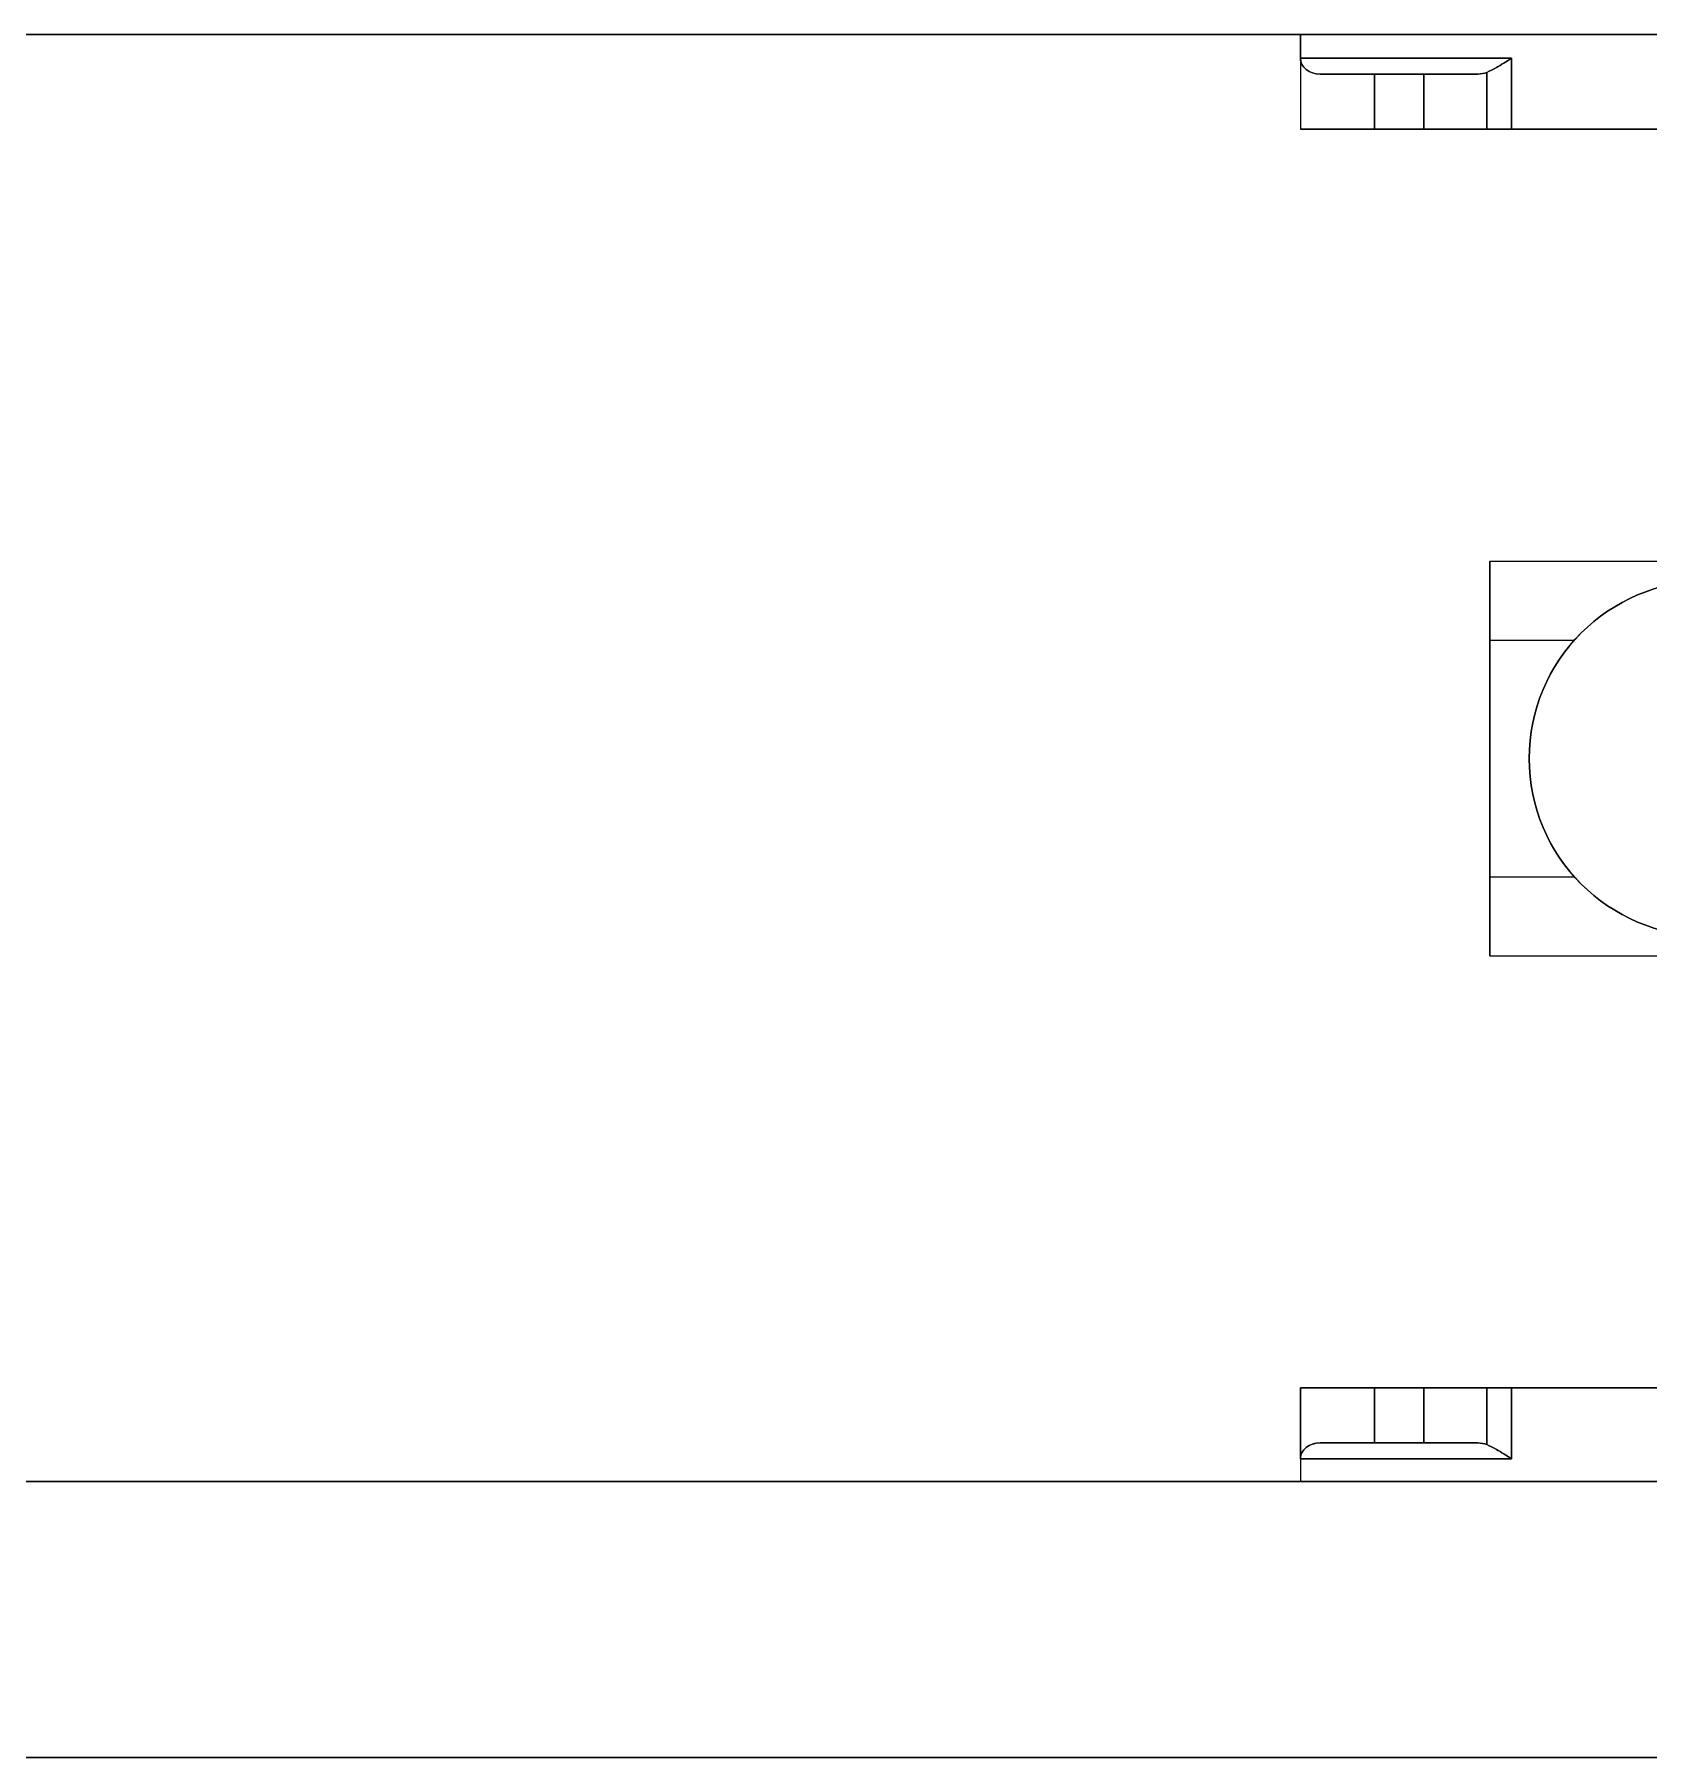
# Model space of a CAD drawing. Header units: feet. Extents: x -21 to 5170, y -254 to 1413.
# Drawn here: x 3408.84 to 3418.21, y 375.55 to 385.55 of the extents above; entities that cross this region are included whole.
import ezdxf

# ---------------------------------------------------------------- set-up
doc = ezdxf.new("R2010")
doc.units = ezdxf.units.FT
doc.header["$MEASUREMENT"] = 0
doc.layers.add('E-ARRY-TABL', color=9, linetype='Continuous')

# ---------------------------------------------------------------- blocks, each defined once
blk = doc.blocks.new('2.2.1_8 Mid Plan View')
at = {"color": 7, "linetype": 'Continuous', "lineweight": 15}
for p, q in [((-0.30061, -3.73684), (-0.30061, 2.68042)), ((0.30109, 2.68042), (0.30109, -3.73684)), ((-0.41544, -3.62201), (-0.41544, 2.56559)), ((-0.26164, -0.82753), (-0.26164, -1.13761)), ((0.26164, -1.13761), (0.26164, -0.82753)), ((-0.08202, -1.14664), (-0.08202, -0.95162)), ((0.08202, -1.14664), (0.08202, -0.95162)), ((-0.29117, -1.22538), (-0.29117, -1.13761)), ((-0.29117, -1.13761), (-0.26164, -1.13761)), ((-0.26164, -1.13761), (-0.26164, -1.14785)), ((0.26164, -1.13761), (0.29117, -1.13761)), ((0.26164, -1.14785), (0.26164, -1.13761)), ((0.29117, -1.13761), (0.29117, -1.22538)), ((-0.26164, -1.14785), (-0.28532, -1.14785)), ((-0.28461, -1.17412), (-0.28461, -1.15156)), ((-0.26164, -1.14785), (-0.26164, -1.17412)), ((-0.04921, -1.14664), (-0.08202, -1.14664)), ((0.04921, -1.14664), (-0.04921, -1.14664)), ((0.08202, -1.14664), (0.04921, -1.14664)), ((0.28532, -1.14785), (0.26164, -1.14785)), ((0.26164, -1.17412), (0.26164, -1.14785)), ((0.28461, -1.15156), (0.28461, -1.17412)), ((-0.28461, -1.17412), (-0.26164, -1.17412)), ((-0.28461, -1.19462), (-0.28461, -1.17412)), ((-0.26164, -1.17412), (-0.26164, -1.19462)), ((0.26164, -1.17412), (0.28461, -1.17412)), ((0.26164, -1.19462), (0.26164, -1.17412)), ((0.28461, -1.17412), (0.28461, -1.19462)), ((-0.26164, -1.19462), (-0.28461, -1.19462)), ((-0.28461, -1.21718), (-0.28461, -1.19462)), ((-0.26164, -1.19462), (-0.26164, -1.22538)), ((0.28461, -1.19462), (0.26164, -1.19462)), ((0.26164, -1.22538), (0.26164, -1.19462)), ((0.28461, -1.19462), (0.28461, -1.21718)), ((-0.29117, -1.22538), (-0.30061, -1.22538)), ((-0.29117, -1.22538), (-0.26164, -1.22538)), ((0.29117, -1.22538), (0.26164, -1.22538)), ((0.29117, -1.22538), (0.30109, -1.22538))]:
    blk.add_line(p, q, dxfattribs=at)
at = {"color": 8, "linetype": 'Continuous', "lineweight": 15}
for p, q in [((-0.04921, -1.14664), (-0.04921, -1.11144)), ((0.04921, -1.14664), (0.04921, -1.11144))]:
    blk.add_line(p, q, dxfattribs=at)
at = {"color": 7, "linetype": 'Continuous', "lineweight": 15}
blk.add_arc((0, -1.05642), 0.07382, 180, 0, dxfattribs=at)
for centre, start_param, end_param in [((-0.29117, -1.15156), 4.712389, 5.181588), ((0.29117, -1.15156), 1.101597, 1.570796), ((-0.29117, -1.21718), 3.141593, 4.712389), ((0.29117, -1.21718), 1.570796, 3.141593)]:
    blk.add_ellipse(centre, major_axis=(0, 0.0082), ratio=0.8, start_param=start_param, end_param=end_param, dxfattribs=at)
for points, knots in [([(-0.29117, -1.13761), (-0.29116, -1.13762), (-0.28984, -1.13971), (-0.2875, -1.14331), (-0.28595, -1.14654), (-0.28532, -1.14785)], [0, 0, 0, 0, 0.003713, 0.594805, 1, 1, 1, 1]), ([(0.28532, -1.14785), (0.28595, -1.14654), (0.2875, -1.14331), (0.28984, -1.13971), (0.29116, -1.13762), (0.29117, -1.13761)], [0, 0, 0, 0, 0.405195, 0.996287, 1, 1, 1, 1])]:
    blk.add_open_spline(points, degree=3, knots=knots, dxfattribs=at)

msp = doc.modelspace()

# ---------------------------------------------------------------- linework, layer by layer
at = {"layer": 'E-ARRY-TABL'}
for p, q in [((3381.14531, 385.5478), (3470.68514, 385.5478)), ((3416.18761, 385.5478), (3416.18761, 384.99741)), ((3416.18761, 385.40941), (3417.41232, 385.40941)), ((3416.30205, 385.31785), (3417.21759, 385.31785)), ((3416.61684, 384.99741), (3416.61684, 385.31785)), ((3416.9028, 385.31785), (3416.9028, 384.99741)), ((3417.26934, 384.99741), (3417.26934, 385.32775)), ((3417.41232, 385.40941), (3417.41232, 384.99741)), ((3421.73878, 384.99741), (3416.18761, 384.99741)), ((3417.28626, 382.49112), (3420.61781, 382.49112)), ((3417.28626, 380.20227), (3417.28626, 382.49112)), ((3417.28626, 382.03335), (3417.77742, 382.03335)), ((3417.28626, 380.66004), (3417.77742, 380.66004)), ((3417.28626, 380.20227), (3420.61781, 380.20227)), ((3416.18761, 377.69598), (3421.73878, 377.69598)), ((3416.18761, 377.69598), (3416.18761, 377.1523)), ((3416.61684, 377.37554), (3416.61684, 377.69598)), ((3416.9028, 377.69598), (3416.9028, 377.37554)), ((3417.26934, 377.36565), (3417.26934, 377.69598)), ((3417.41232, 377.69598), (3417.41232, 377.28399)), ((3417.21759, 377.37554), (3416.30205, 377.37554)), ((3417.41232, 377.28399), (3416.18761, 377.28399)), ((3470.68514, 377.1523), (3381.14531, 377.1523)), ((3469.08294, 375.55011), (3382.74751, 375.55011))]:
    msp.add_line(p, q, dxfattribs=at)
msp.add_arc((3418.54512, 381.3467), 1.02998, 90, 270, dxfattribs=at)
for centre, start_param, end_param in [((3416.30205, 385.40941), 3.1415927, 4.712389), ((3417.21759, 385.40941), 4.712389, 5.181588), ((3416.30205, 377.28399), 1.5707963, 3.1415927), ((3417.21759, 377.28399), 1.1015973, 1.5707963)]:
    msp.add_ellipse(centre, major_axis=(0.11444, 0), ratio=0.8, start_param=start_param, end_param=end_param, dxfattribs=at)
for points, knots in [([(3417.41232, 385.40941), (3417.41214, 385.40929), (3417.38292, 385.39081), (3417.33276, 385.35814), (3417.28768, 385.33654), (3417.26934, 385.32775)], [0, 0, 0, 0, 0.0037126, 0.594805, 1, 1, 1, 1]), ([(3417.26934, 377.36565), (3417.28768, 377.35686), (3417.33276, 377.33525), (3417.38292, 377.30258), (3417.41214, 377.2841), (3417.41232, 377.28399)], [0, 0, 0, 0, 0.405195, 0.9962874, 1, 1, 1, 1])]:
    msp.add_open_spline(points, degree=3, knots=knots, dxfattribs=at)

# ---------------------------------------------------------------- block references
at = {"layer": 'E-ARRY-TABL', "xscale": -13.95298604562408, "yscale": 13.95298604562408, "zscale": 13.95298604562408, "rotation": 270}
msp.add_blockref('2.2.1_8 Mid Plan View', (3433.28532, 381.3467), dxfattribs=at)

doc.saveas('drawing.dxf')
